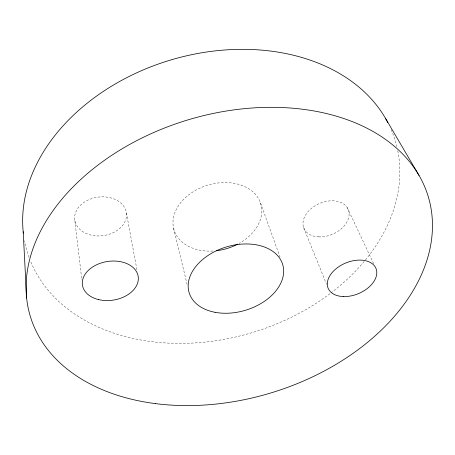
<?xml version="1.0" encoding="UTF-8"?>
<svg xmlns="http://www.w3.org/2000/svg" width="455" height="455" viewBox="0 0 455 455"><rect width="100%" height="100%" fill="white"/><g stroke="black" fill="none" stroke-linecap="round" stroke-linejoin="round"><path stroke-width="0.34" stroke-dasharray="2.27 1.71" d="M347.262 207.645L373.834 264.076M303.587 227.5L326.531 284.244M260.453 202.867L280.024 257.029M173.582 228.205L187.062 284.193M126.422 213.008A26.072 19.423 -7.6 0 1 89.811 234.774A26.072 19.423 -7.6 0 1 85.483 201.411A26.072 19.423 -7.6 0 1 126.422 213.008L137.217 271.299M74.847 220.601L81.866 280.052M397.761 150.753A192.22 142.261 -16.7 0 1 365.473 259.879M364.137 261.488A192.22 142.261 -16.7 0 1 331.075 292.832M329.972 293.674A192.22 142.261 -16.7 0 1 30.508 261.159M29.04 257.348A192.22 142.261 -16.7 0 1 24.496 240.769M391.163 129.612A192.22 142.261 -16.7 0 1 396.834 146.578M213.094 251.018A45.284 33.113 -16.7 0 1 176.813 208.509A45.284 33.113 -16.7 0 1 247.344 187.915A45.284 33.113 -16.7 0 1 239.006 243.448M318.546 236.884A24.081 16.698 -23.4 0 0 348.684 210.847A24.081 16.698 -23.4 0 0 310.89 208.834A24.081 16.698 -23.4 0 0 318.546 236.884"/><path stroke-width="0.68" d="M385.448 118.283L419.066 175.488M23.199 231.749L26.635 298.036M23.347 233.148A192.22 142.261 -16.7 0 1 169.641 60.322A192.22 142.261 -16.7 0 1 387.842 122.634M237.823 244.09A45.284 33.113 -16.7 0 1 216.449 250.716M343.451 296.563A25.901 16.585 -22.5 0 0 376.444 269.826A25.901 16.585 -22.5 0 0 336.245 268.587A25.901 16.585 -22.5 0 0 343.451 296.563M98.456 299.566A28.21 19.525 -8.9 0 0 138.246 276.85A28.21 19.525 -8.9 0 0 94.242 266.004A28.21 19.525 -8.9 0 0 98.456 299.566M155.24 403.591A207.776 142.682 -16.7 0 0 430.168 204.011A207.776 142.682 -16.7 0 0 102.421 161.775A207.776 142.682 -16.7 0 0 155.24 403.591M215.027 312.301A48.856 33.078 -16.7 0 0 283.55 268.786A48.856 33.078 -16.7 0 0 209.186 254.737A48.856 33.078 -16.7 0 0 215.027 312.301"/></g></svg>
